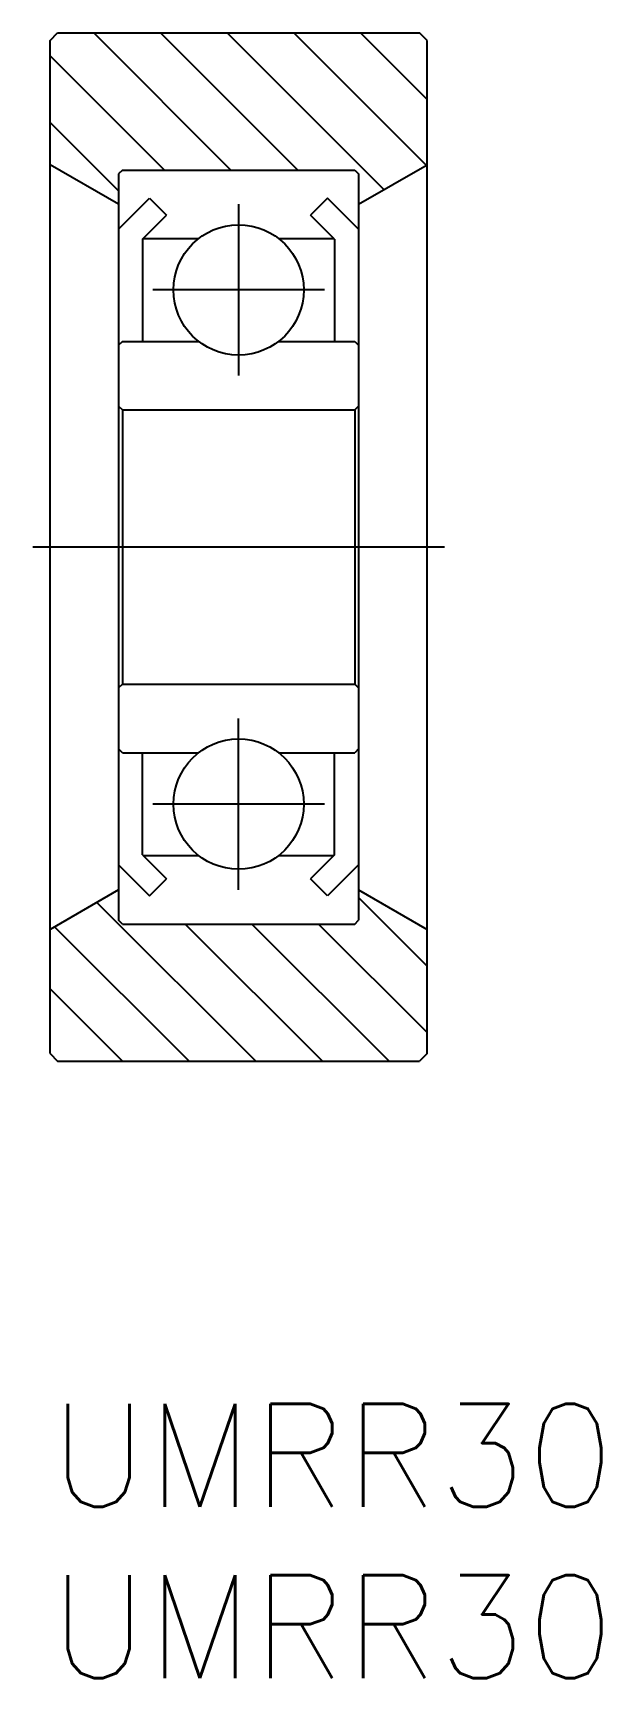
# Model space of a CAD drawing. Extents: x -0.5 to 16.1, y -8 to 40.
import ezdxf

# ---------------------------------------------------------------- set-up
doc = ezdxf.new("R2010")
doc.units = 0
doc.header["$LTSCALE"] = 0.5
doc.linetypes.add('CENTER', pattern=[50.8, 31.75, -6.35, 6.35, -6.35])
for name, color, linetype in [('MSM_CENTER', 1, 'CENTER'), ('MSM_CONTINUOUS', 7, 'CONTINUOUS'), ('MSM_NARROW', 5, 'CONTINUOUS'), ('MSM_PART_NUMBER', 7, 'CONTINUOUS')]:
    doc.layers.add(name, color=color, linetype=linetype)
doc.styles.get("Standard").update_dxf_attribs({"font": 'txt.shx', "height": 3, "bigfont": 'bigfont.shx'})

# ---------------------------------------------------------------- blocks, each defined once
blk = doc.blocks.new('*U3')
at = {"layer": 'MSM_PART_NUMBER'}
blk.add_text('UMRR30', height=3, dxfattribs=at).set_placement((0, -3))
blk = doc.blocks.new('*U4')
at = {"layer": 'MSM_PART_NUMBER'}
blk.add_text('UMRR30', height=3, dxfattribs=at).set_placement((0, -8))

msp = doc.modelspace()

# ---------------------------------------------------------------- linework, layer by layer
at = {"layer": 'MSM_CENTER'}
for p, q in [((5.5, 35), (5.5, 30)), ((8, 32.5), (3, 32.5)), ((11.5, 25), (-0.5, 25)), ((5.5, 15), (5.5, 20)), ((8, 17.5), (3, 17.5))]:
    msp.add_line(p, q, dxfattribs=at)
at = {"layer": 'MSM_CONTINUOUS'}
for p, q in [((0, 39.78), (0.22, 40)), ((0.22, 40), (10.78, 40)), ((11, 39.78), (10.78, 40)), ((0, 10.22), (0, 39.78)), ((11, 10.22), (11, 39.78)), ((2, 35), (0, 36.155)), ((2.11, 36), (2, 35.89)), ((2.11, 36), (8.89, 36)), ((9, 35), (11, 36.155)), ((2, 35.89), (2, 14.11)), ((8.89, 36), (9, 35.89)), ((9, 35.89), (9, 14.11)), ((2, 34.27), (2.905, 35.175)), ((2.905, 35.175), (3.4, 34.68)), ((8.095, 35.175), (7.6, 34.68)), ((9, 34.27), (8.095, 35.175)), ((2.7, 33.98), (3.4, 34.68)), ((8.3, 33.98), (7.6, 34.68)), ((2.7, 33.98), (2.7, 31)), ((2.72, 34), (4.334, 34)), ((6.666, 34), (8.28, 34)), ((8.3, 33.98), (8.3, 31)), ((2.11, 31), (2, 30.89)), ((2.11, 31), (4.334, 31)), ((6.666, 31), (8.89, 31)), ((8.89, 31), (9, 30.89)), ((2, 29.11), (2.11, 29)), ((2.11, 29), (8.89, 29)), ((2.11, 29), (2.11, 21)), ((9, 29.11), (8.89, 29)), ((8.89, 29), (8.89, 21)), ((2.11, 21), (2, 20.89)), ((2.11, 21), (8.89, 21)), ((8.89, 21), (9, 20.89)), ((2.11, 19), (2, 19.11)), ((2.11, 19), (4.334, 19)), ((2.7, 16.02), (2.7, 19)), ((6.666, 19), (8.89, 19)), ((8.3, 16.02), (8.3, 19)), ((9, 19.11), (8.89, 19)), ((2.7, 16.02), (3.4, 15.32)), ((2.72, 16), (4.334, 16)), ((6.666, 16), (8.28, 16)), ((8.3, 16.02), (7.6, 15.32)), ((2, 15.73), (2.905, 14.825)), ((9, 15.73), (8.095, 14.825)), ((2, 15), (0, 13.845)), ((2.905, 14.825), (3.4, 15.32)), ((8.095, 14.825), (7.6, 15.32)), ((9, 15), (11, 13.845)), ((2.11, 14), (2, 14.11)), ((2.11, 14), (8.89, 14)), ((8.89, 14), (9, 14.11)), ((0, 10.22), (0.22, 10)), ((11, 10.22), (10.78, 10)), ((0.22, 10), (10.78, 10))]:
    msp.add_line(p, q, dxfattribs=at)
for centre in [(5.5, 32.5), (5.5, 17.5)]:
    msp.add_circle(centre, 1.9, dxfattribs=at)
at = {"layer": 'MSM_NARROW'}
for p, q in [((5.277, 36), (1.277, 40)), ((7.222, 36), (3.222, 40)), ((9.739, 35.427), (5.166, 40)), ((10.972, 36.139), (7.111, 40)), ((11, 38.055), (9.055, 40)), ((3.333, 36), (0, 39.333)), ((2, 35.388), (0, 37.388)), ((5.998, 10), (1.365, 14.633)), ((11, 12.776), (9, 14.776)), ((4.054, 10), (0.132, 13.922)), ((7.943, 10), (3.943, 14)), ((9.887, 10), (5.887, 14)), ((11, 10.832), (7.832, 14)), ((2.109, 10), (0, 12.109))]:
    msp.add_line(p, q, dxfattribs=at)

# ---------------------------------------------------------------- block references
at = {"layer": 'MSM_CONTINUOUS'}
for name in ['*U3', '*U4']:
    msp.add_blockref(name, (0, 0), dxfattribs=at)

doc.saveas('drawing.dxf')
